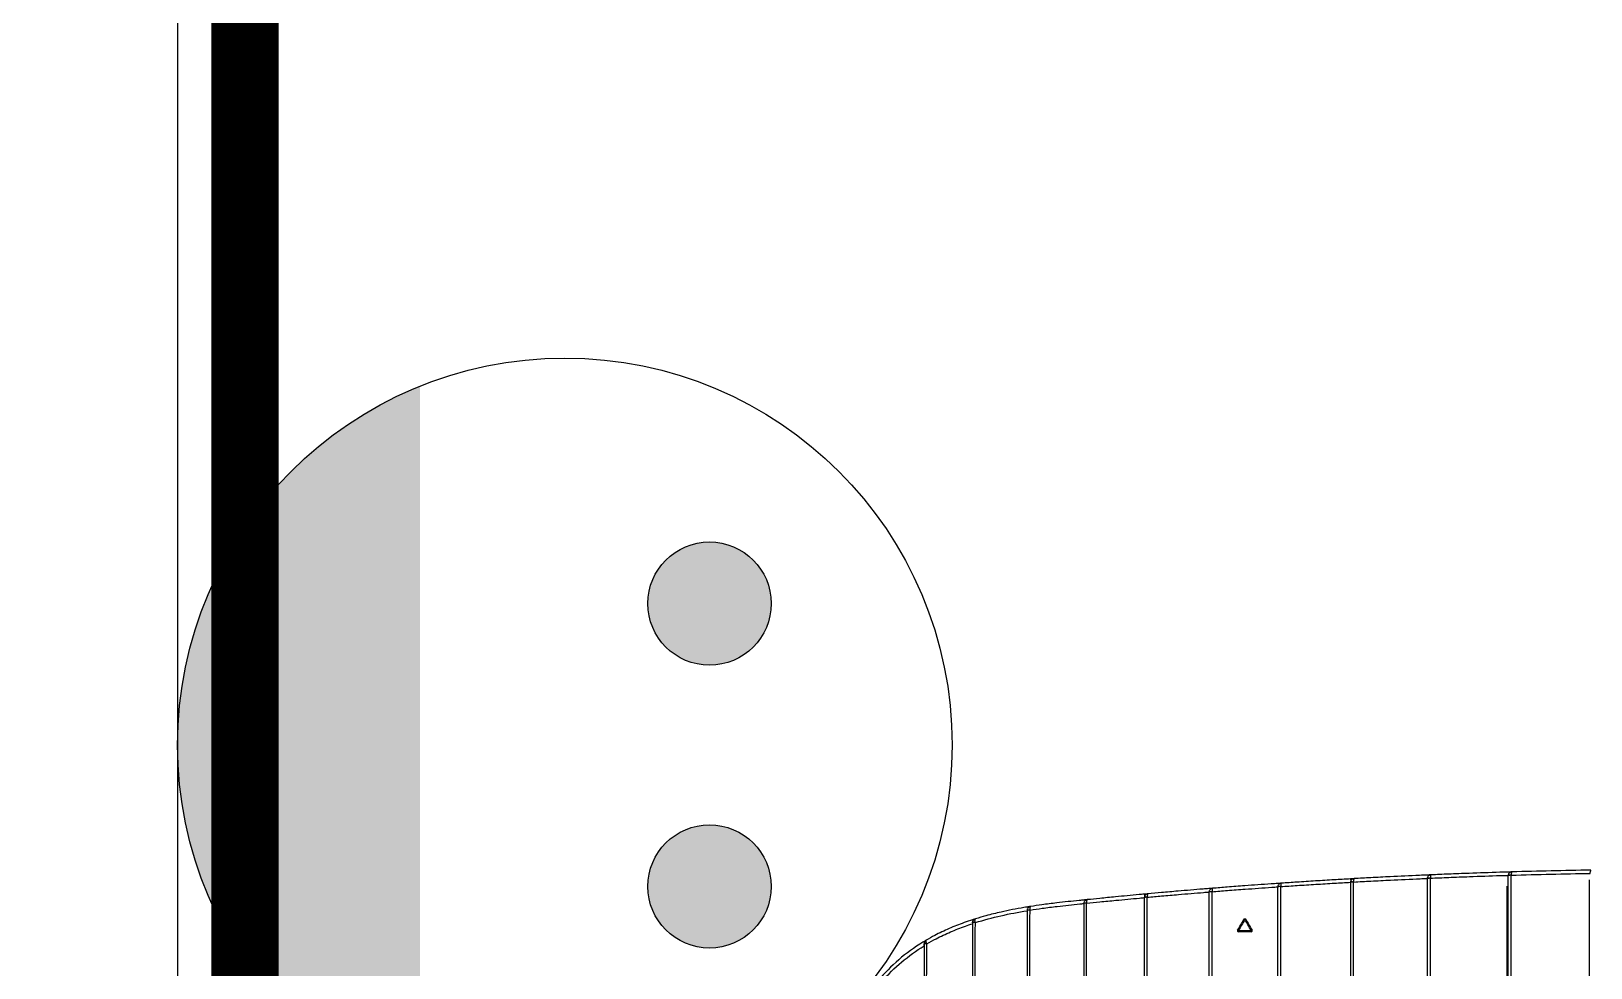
# Model space of a CAD drawing. Header units: millimetres. Extents: x 236955 to 308542, y 30900 to 88969.
# Drawn here: x 294221.1 to 294684.3, y 69460.9 to 69739.3 of the extents above; entities that cross this region are included whole.
import ezdxf

# ---------------------------------------------------------------- set-up
doc = ezdxf.new("R2010")
doc.units = ezdxf.units.MM
doc.header["$LTSCALE"] = 100
doc.linetypes.add('HID2', pattern=[1, 0.5, -0.5])
for name, color, linetype in [('06-LIGHT', 4, 'Continuous'), ('3.기호.계단선', 30, 'Continuous'), ('CO-BATH', 6, 'Continuous'), ('F-WALL1', 2, 'Continuous'), ('설비', 140, 'Continuous')]:
    doc.layers.add(name, color=color, linetype=linetype)

# ---------------------------------------------------------------- blocks, each defined once
blk = doc.blocks.new('flooor')
at = {"layer": 'F-WALL1'}
blk.add_lwpolyline([(268279.61, 72995.5), (267762.11, 72995.5), (267762.11, 73195.5), (268279.61, 73195.5), (268279.61, 73470.5), (268994.61, 73470.5), (268994.61, 73270.5), (268459.61, 73270.5), (268459.61, 70945.5), (268859.61, 70945.5), (268859.61, 70700.5), (268464.61, 70700.5), (268464.61, 67800.5), (265874.61, 67800.5), (265874.61, 67955.5), (268279.61, 67955.5)], close=True, dxfattribs=at)
blk = doc.blocks.new('vjswjdjeh')
blk.add_blockref('flooor', (62988.56, -6552.48))
blk = doc.blocks.new('*U49')
at = {"color": 8}
for p, q in [((5.89, 91.5), (5.89, 91.5)), ((7.26, 75.5), (7.26, 75.5)), ((18.64, 21), (18.64, 21))]:
    blk.add_line(p, q, dxfattribs=at)
at = {"color": 8, "extrusion": (0, 0, -1)}
blk.add_arc((-12.68, 100.38), 0.25, 300, 60, dxfattribs=at)
at = {"color": 8}
for centre, start, end in [((15.4, 101.95), 0, 120), ((15.4, 98.81), 240, 0)]:
    blk.add_arc(centre, 0.25, start, end, dxfattribs=at)
for centre, major_axis, ratio, start_param, end_param in [((1.81, 166.3), (0.127, 0.79), 0.18902, 1.609012, 3.142438), ((1.84, 166.3), (0, -0.8), 0.192414, 4.720156, 6.283185), ((2.54, 146.3), (0.111, 0.792), 0.18309, 1.608242, 3.142333), ((2.57, 146.3), (0, -0.8), 0.1863, 4.724017, 6.283185), ((3.49, 127.3), (0.096, 0.794), 0.175481, 1.613044, 3.142228), ((3.51, 127.3), (0, -0.8), 0.179084, 4.733363, 6.283185), ((4.61, 109.3), (0.081, 0.796), 0.16865, 1.619684, 3.142132), ((4.63, 109.3), (0, -0.8), 0.172581, 4.743891, 6.283185), ((12.68, 100.38), (0.125, -0.217), 0.126402, 3.141593, 4.620752), ((12.68, 100.38), (-0.125, -0.217), 0.14247, 4.775685, 6.283185), ((15.4, 101.95), (0.125, -0.217), 0.116328, 3.141593, 4.612423), ((15.4, 101.95), (-0.25, 0), 0.028883, 3.141593, 4.863098), ((15.4, 98.81), (-0.125, -0.217), 0.132333, 4.784137, 6.283185), ((15.4, 98.81), (0.25, 0), 0.003959, 0, 1.721518), ((5.87, 92.3), (0.067, 0.797), 0.161273, 1.629867, 3.14204), ((5.89, 92.3), (0, -0.8), 0.165536, 4.757669, 6.283185), ((7.25, 76.3), (0.052, 0.798), 0.150698, 1.642644, 3.141934), ((7.26, 76.3), (0, -0.8), 0.154906, 4.774382, 6.283185), ((8.7, 61.3), (0.033, 0.799), 0.136296, 1.657406, 3.14181), ((8.7, 61.3), (0, -0.8), 0.139682, 4.79332, 6.283185), ((10.39, 47.3), (0, 0.8), 0.145746, 1.678566, 3.141593), ((10.39, 47.3), (0, -0.8), 0.119511, 4.816375, 6.283185), ((13.43, 33.8), (0, -0.8), 0.265872, 4.896749, 6.283185), ((13.47, 33.8), (0, -0.8), 0.09375, 4.847187, 6.283185), ((18.64, 21.8), (0, 0.8), 0.414276, 1.924747, 3.141593), ((18.73, 21.8), (0, -0.8), 0.065781, 4.887072, 6.283185)]:
    blk.add_ellipse(centre, major_axis=major_axis, ratio=ratio, start_param=start_param, end_param=end_param, dxfattribs=at)
for points, degree, knots in [([(0.4, 186), (0.45, 182.72), (0.52, 179.43), (0.66, 172.92), (0.75, 169.7), (0.84, 166.47)], 3, [0, 0, 0, 0, 0.504534, 0.504534, 1, 1, 1, 1]), ([(1.2, 185.82), (1.11, 185.82), (1.03, 185.83), (0.87, 185.87), (0.8, 185.89), (0.7, 185.95), (0.66, 185.97), (0.63, 186)], 3, [0, 0, 0, 0, 0.3816, 0.3816, 0.752011, 0.752011, 1, 1, 1, 1]), ([(1.66, 166.3), (1.56, 169.59), (1.47, 172.87), (1.32, 179.38), (1.26, 182.6), (1.2, 185.82)], 3, [0, 0, 0, 0, 0.505483, 0.505483, 1, 1, 1, 1]), ([(110.14, 185.7), (92.03, 185.7), (73.95, 185.7), (46.89, 185.7), (37.88, 185.7), (20.18, 185.7), (11.47, 185.7), (2.83, 185.7)], 3, [0, 0, 0, 0, 0.503675, 0.503675, 0.755513, 0.755513, 1, 1, 1, 1]), ([(0.84, 166.47), (0.84, 166.47), (0.84, 166.47), (0.85, 166.45), (0.85, 166.44), (0.89, 166.41), (0.91, 166.4), (1, 166.36), (1.08, 166.35), (1.23, 166.32), (1.31, 166.31), (1.47, 166.3), (1.56, 166.3), (1.66, 166.3)], 3, [0, 0, 0, 0, 0.004657, 0.004657, 0.171177, 0.171177, 0.329676, 0.329676, 0.60266, 0.60266, 0.791779, 0.791779, 1, 1, 1, 1]), ([(0.84, 166.47), (0.84, 166.47), (0.84, 166.47), (0.85, 166.39), (0.86, 166.31), (0.9, 166.17), (0.92, 166.1), (1.02, 165.93), (1.1, 165.83), (1.26, 165.69), (1.33, 165.64), (1.5, 165.56), (1.59, 165.53), (1.68, 165.51)], 3, [0, 0, 0, 0, 0.004657, 0.004657, 0.171178, 0.171178, 0.329678, 0.329678, 0.602664, 0.602664, 0.791782, 0.791782, 1, 1, 1, 1]), ([(110.14, 166.3), (91.98, 166.29), (73.83, 166.29), (46.68, 166.29), (37.64, 166.29), (19.62, 166.29), (10.61, 166.29), (1.69, 166.29)], 3, [0, 0, 0, 0, 0.5, 0.5, 0.75, 0.75, 1, 1, 1, 1]), ([(0.88, 165.5), (0.88, 165.5), (0.88, 165.5), (0.9, 164.83), (0.92, 164.16), (1.02, 160.96), (1.1, 158.41), (1.26, 154.17), (1.32, 152.47), (1.45, 149.34), (1.51, 147.9), (1.57, 146.46)], 3, [0, 0, 0, 0, 0.000003, 0.000003, 0.105523, 0.105523, 0.506415, 0.506415, 0.773572, 0.773572, 1, 1, 1, 1]), ([(2.39, 146.29), (2.33, 147.8), (2.26, 149.32), (2.13, 152.53), (2.07, 154.24), (1.91, 158.5), (1.82, 161.06), (1.72, 164.24), (1.71, 164.87), (1.69, 165.5), (1.69, 165.5), (1.69, 165.5)], 3, [0, 0, 0, 0, 0.235766, 0.235766, 0.501866, 0.501866, 0.901174, 0.901174, 0.999997, 0.999997, 1, 1, 1, 1]), ([(1.84, 165.5), (7.54, 165.5), (13.28, 165.5), (24.76, 165.5), (30.51, 165.5), (47.77, 165.5), (59.31, 165.5), (70.86, 165.5)], 3, [0, 0, 0, 0, 0.25, 0.25, 0.5, 0.5, 1, 1, 1, 1]), ([(57.94, 165.3), (48.98, 165.3), (40.03, 165.3), (22.17, 165.3), (13.25, 165.3), (4.39, 165.3)], 3, [0, 0, 0, 0, 0.5, 0.5, 1, 1, 1, 1]), ([(1.57, 146.46), (1.57, 146.46), (1.57, 146.46), (1.57, 146.44), (1.58, 146.42), (1.62, 146.4), (1.64, 146.38), (1.73, 146.35), (1.81, 146.33), (1.97, 146.31), (2.04, 146.3), (2.2, 146.29), (2.3, 146.29), (2.39, 146.29)], 3, [0, 0, 0, 0, 0.004636, 0.004636, 0.174157, 0.174157, 0.335163, 0.335163, 0.60541, 0.60541, 0.79332, 0.79332, 1, 1, 1, 1]), ([(1.57, 146.46), (1.57, 146.46), (1.57, 146.45), (1.57, 146.37), (1.59, 146.3), (1.63, 146.15), (1.66, 146.08), (1.75, 145.91), (1.84, 145.81), (2, 145.67), (2.07, 145.63), (2.24, 145.55), (2.33, 145.52), (2.43, 145.51)], 3, [0, 0, 0, 0, 0.004636, 0.004636, 0.174161, 0.174161, 0.335167, 0.335167, 0.60541, 0.60541, 0.793318, 0.793318, 1, 1, 1, 1]), ([(1.62, 145.5), (1.62, 145.5), (1.62, 145.5), (1.64, 144.87), (1.67, 144.25), (1.81, 141.21), (1.92, 138.79), (2.12, 134.75), (2.2, 133.14), (2.36, 130.16), (2.44, 128.8), (2.51, 127.44)], 3, [0, 0, 0, 0, 0.000003, 0.000003, 0.104408, 0.104408, 0.506463, 0.506463, 0.77438, 0.77438, 1, 1, 1, 1]), ([(71.6, 146.29), (60.01, 146.29), (48.45, 146.29), (25.37, 146.29), (13.84, 146.29), (2.42, 146.29)], 3, [0, 0, 0, 0, 0.5, 0.5, 1, 1, 1, 1]), ([(3.34, 127.28), (3.26, 128.72), (3.18, 130.15), (3.02, 133.2), (2.94, 134.83), (2.74, 138.88), (2.62, 141.31), (2.49, 144.33), (2.46, 144.91), (2.44, 145.5), (2.44, 145.5), (2.44, 145.5)], 3, [0, 0, 0, 0, 0.235564, 0.235564, 0.502554, 0.502554, 0.903218, 0.903218, 0.999997, 0.999997, 1, 1, 1, 1]), ([(2.57, 145.5), (13.97, 145.5), (25.48, 145.5), (48.52, 145.5), (60.07, 145.5), (71.64, 145.5)], 3, [0, 0, 0, 0, 0.5, 0.5, 1, 1, 1, 1]), ([(2.51, 127.44), (2.51, 127.44), (2.51, 127.44), (2.51, 127.43), (2.52, 127.41), (2.56, 127.38), (2.59, 127.37), (2.68, 127.34), (2.76, 127.32), (2.92, 127.3), (2.99, 127.29), (3.16, 127.28), (3.25, 127.28), (3.34, 127.28)], 3, [0, 0, 0, 0, 0.004615, 0.004615, 0.177178, 0.177178, 0.340689, 0.340689, 0.607806, 0.607806, 0.79476, 0.79476, 1, 1, 1, 1]), ([(2.51, 127.44), (2.51, 127.44), (2.51, 127.44), (2.52, 127.36), (2.53, 127.28), (2.58, 127.13), (2.61, 127.06), (2.71, 126.89), (2.79, 126.79), (2.96, 126.66), (3.03, 126.62), (3.2, 126.54), (3.3, 126.52), (3.39, 126.51)], 3, [0, 0, 0, 0, 0.004615, 0.004615, 0.177182, 0.177182, 0.340693, 0.340693, 0.607806, 0.607806, 0.794758, 0.794758, 1, 1, 1, 1]), ([(2.52, 127.44), (2.53, 127.26), (2.54, 127.08), (2.56, 126.76), (2.56, 126.63), (2.57, 126.5), (2.57, 126.5), (2.57, 126.5)], 3, [0, 0, 0, 0, 0.584735, 0.584735, 0.999937, 0.999937, 1, 1, 1, 1]), ([(2.57, 126.5), (2.57, 126.5), (2.57, 126.5), (2.65, 125.15), (2.72, 123.81), (2.89, 120.93), (2.99, 119.4), (3.18, 116.33), (3.28, 114.8), (3.46, 111.99), (3.55, 110.71), (3.63, 109.43)], 3, [0, 0, 0, 0, 0.000004, 0.000004, 0.237138, 0.237138, 0.506455, 0.506455, 0.775615, 0.775615, 1, 1, 1, 1]), ([(72.59, 127.29), (61, 127.29), (49.43, 127.28), (26.34, 127.28), (14.81, 127.28), (3.37, 127.28)], 3, [0, 0, 0, 0, 0.5, 0.5, 1, 1, 1, 1]), ([(4.47, 109.28), (4.38, 110.63), (4.29, 111.98), (4.1, 114.87), (4, 116.41), (3.81, 119.5), (3.72, 121.04), (3.55, 123.89), (3.47, 125.2), (3.4, 126.51)], 3, [0, 0, 0, 0, 0.234873, 0.234873, 0.503118, 0.503118, 0.771519, 0.771519, 1, 1, 1, 1]), ([(3.51, 126.5), (14.94, 126.5), (26.45, 126.5), (49.51, 126.5), (61.07, 126.5), (72.64, 126.5)], 3, [0, 0, 0, 0, 0.5, 0.5, 1, 1, 1, 1]), ([(3.63, 109.43), (3.63, 109.43), (3.63, 109.43), (3.63, 109.41), (3.65, 109.4), (3.69, 109.37), (3.71, 109.35), (3.81, 109.32), (3.89, 109.3), (4.05, 109.29), (4.12, 109.28), (4.28, 109.27), (4.38, 109.27), (4.47, 109.28)], 3, [0, 0, 0, 0, 0.004597, 0.004597, 0.179593, 0.179593, 0.345083, 0.345083, 0.60954, 0.60954, 0.795855, 0.795855, 1, 1, 1, 1]), ([(3.63, 109.43), (3.63, 109.43), (3.63, 109.43), (3.64, 109.34), (3.66, 109.26), (3.7, 109.11), (3.74, 109.04), (3.84, 108.87), (3.93, 108.78), (4.09, 108.65), (4.17, 108.61), (4.34, 108.54), (4.43, 108.52), (4.53, 108.51)], 3, [0, 0, 0, 0, 0.004597, 0.004597, 0.179597, 0.179597, 0.345088, 0.345088, 0.609538, 0.609538, 0.795853, 0.795853, 1, 1, 1, 1]), ([(3.7, 108.5), (3.7, 108.5), (3.7, 108.5), (3.74, 107.97), (3.78, 107.43), (3.96, 104.72), (4.12, 102.54), (4.39, 98.91), (4.5, 97.46), (4.71, 94.81), (4.8, 93.61), (4.9, 92.42)], 3, [0, 0, 0, 0, 0.000004, 0.000004, 0.099857, 0.099857, 0.50649, 0.50649, 0.77742, 0.77742, 1, 1, 1, 1]), ([(73.77, 109.28), (62.17, 109.28), (50.59, 109.28), (27.49, 109.27), (15.95, 109.27), (4.49, 109.27)], 3, [0, 0, 0, 0, 0.5, 0.5, 1, 1, 1, 1]), ([(5.74, 92.26), (5.64, 93.53), (5.54, 94.8), (5.33, 97.53), (5.22, 98.99), (4.95, 102.65), (4.79, 104.85), (4.61, 107.52), (4.57, 108.01), (4.54, 108.5), (4.54, 108.5), (4.54, 108.5)], 3, [0, 0, 0, 0, 0.233824, 0.233824, 0.504066, 0.504066, 0.909668, 0.909668, 0.999996, 0.999996, 1, 1, 1, 1]), ([(4.63, 108.5), (16.08, 108.5), (27.6, 108.5), (50.68, 108.5), (62.24, 108.5), (73.83, 108.5)], 3, [0, 0, 0, 0, 0.5, 0.5, 1, 1, 1, 1]), ([(12.56, 100.6), (13, 100.85), (13.44, 101.11), (14.35, 101.63), (14.81, 101.9), (15.27, 102.16)], 3, [0, 0, 0, 0, 0.489286, 0.489286, 1, 1, 1, 1]), ([(15.36, 101.96), (14.9, 101.69), (14.43, 101.42), (13.53, 100.9), (13.09, 100.64), (12.64, 100.39)], 3, [0, 0, 0, 0, 0.510714, 0.510714, 1, 1, 1, 1]), ([(12.64, 100.39), (13.1, 100.12), (13.57, 99.85), (14.47, 99.33), (14.91, 99.07), (15.36, 98.82)], 3, [0, 0, 0, 0, 0.510078, 0.510078, 1, 1, 1, 1]), ([(15.36, 98.82), (15.36, 99.34), (15.36, 99.86), (15.36, 100.91), (15.36, 101.43), (15.36, 101.96)], 3, [0, 0, 0, 0, 0.50116, 0.50116, 1, 1, 1, 1]), ([(15.65, 101.95), (15.65, 101.43), (15.65, 100.91), (15.65, 99.86), (15.65, 99.34), (15.65, 98.81)], 3, [0, 0, 0, 0, 0.498839, 0.498839, 1, 1, 1, 1]), ([(15.27, 98.6), (14.83, 98.85), (14.38, 99.11), (13.48, 99.63), (13.02, 99.9), (12.56, 100.16)], 3, [0, 0, 0, 0, 0.489926, 0.489926, 1, 1, 1, 1]), ([(4.9, 92.42), (4.9, 92.42), (4.9, 92.42), (4.9, 92.4), (4.91, 92.38), (4.95, 92.35), (4.98, 92.34), (5.08, 92.3), (5.16, 92.29), (5.31, 92.27), (5.39, 92.26), (5.55, 92.26), (5.65, 92.26), (5.74, 92.26)], 3, [0, 0, 0, 0, 0.004579, 0.004579, 0.181838, 0.181838, 0.349144, 0.349144, 0.6109, 0.6109, 0.796796, 0.796796, 1, 1, 1, 1]), ([(4.9, 92.42), (4.9, 92.42), (4.9, 92.42), (4.9, 92.33), (4.92, 92.25), (4.97, 92.1), (5.01, 92.03), (5.11, 91.86), (5.2, 91.77), (5.37, 91.64), (5.45, 91.6), (5.62, 91.53), (5.71, 91.51), (5.81, 91.5)], 3, [0, 0, 0, 0, 0.004579, 0.004579, 0.181841, 0.181841, 0.349149, 0.349149, 0.610898, 0.610898, 0.796793, 0.796793, 1, 1, 1, 1]), ([(4.97, 91.5), (4.97, 91.5), (4.97, 91.5), (5.01, 91.01), (5.05, 90.53), (5.26, 87.99), (5.43, 85.92), (5.72, 82.49), (5.84, 81.11), (6.06, 78.63), (6.16, 77.52), (6.26, 76.41)], 3, [0, 0, 0, 0, 0.000004, 0.000004, 0.096735, 0.096735, 0.506429, 0.506429, 0.779373, 0.779373, 1, 1, 1, 1]), ([(75.09, 92.26), (69.32, 92.26), (63.54, 92.26), (51.83, 92.26), (45.9, 92.26), (33.39, 92.26), (26.81, 92.26), (15.41, 92.26), (10.58, 92.26), (5.76, 92.26)], 3, [0, 0, 0, 0, 0.249054, 0.249054, 0.505367, 0.505367, 0.790188, 0.790188, 1, 1, 1, 1]), ([(7.12, 76.25), (7.02, 77.43), (6.91, 78.61), (6.68, 81.18), (6.56, 82.57), (6.26, 86.03), (6.09, 88.11), (5.89, 90.62), (5.85, 91.06), (5.82, 91.5), (5.82, 91.5), (5.82, 91.5)], 3, [0, 0, 0, 0, 0.232545, 0.232545, 0.504897, 0.504897, 0.913704, 0.913704, 0.999996, 0.999996, 1, 1, 1, 1]), ([(5.89, 91.5), (10.7, 91.5), (15.53, 91.5), (26.92, 91.5), (33.49, 91.5), (45.99, 91.5), (51.92, 91.5), (63.62, 91.5), (69.39, 91.5), (75.16, 91.5)], 3, [0, 0, 0, 0, 0.20974, 0.20974, 0.494552, 0.494552, 0.750903, 0.750903, 1, 1, 1, 1]), ([(6.26, 76.41), (6.26, 76.41), (6.26, 76.41), (6.27, 76.4), (6.27, 76.4), (6.27, 76.38), (6.28, 76.37), (6.32, 76.34), (6.36, 76.32), (6.45, 76.29), (6.53, 76.27), (6.69, 76.25), (6.77, 76.25), (6.94, 76.24), (7.03, 76.25), (7.12, 76.25)], 3, [0, 0, 0, 0, 0.004554, 0.004554, 0.044272, 0.044272, 0.184889, 0.184889, 0.355045, 0.355045, 0.613023, 0.613023, 0.798214, 0.798214, 1, 1, 1, 1]), ([(6.26, 76.41), (6.26, 76.41), (6.27, 76.41), (6.27, 76.38), (6.27, 76.37), (6.28, 76.28), (6.3, 76.22), (6.35, 76.08), (6.39, 76.01), (6.5, 75.84), (6.58, 75.75), (6.75, 75.63), (6.83, 75.59), (7, 75.53), (7.1, 75.51), (7.2, 75.5)], 3, [0, 0, 0, 0, 0.004555, 0.004555, 0.044275, 0.044275, 0.184893, 0.184893, 0.355049, 0.355049, 0.61302, 0.61302, 0.79821, 0.79821, 1, 1, 1, 1]), ([(6.35, 75.5), (6.35, 75.5), (6.35, 75.5), (6.39, 75.06), (6.43, 74.63), (6.65, 72.25), (6.83, 70.31), (7.15, 67.07), (7.27, 65.77), (7.5, 63.45), (7.61, 62.43), (7.71, 61.4)], 3, [0, 0, 0, 0, 0.000004, 0.000004, 0.093122, 0.093122, 0.506225, 0.506225, 0.781415, 0.781415, 1, 1, 1, 1]), ([(8.58, 61.24), (8.47, 62.33), (8.36, 63.43), (8.12, 65.84), (8, 67.14), (7.68, 70.41), (7.5, 72.38), (7.28, 74.72), (7.24, 75.11), (7.21, 75.5), (7.21, 75.5), (7.21, 75.5)], 3, [0, 0, 0, 0, 0.231179, 0.231179, 0.505815, 0.505815, 0.918087, 0.918087, 0.999996, 0.999996, 1, 1, 1, 1]), ([(7.26, 75.5), (23.13, 75.5), (41.41, 75.5), (58.56, 75.5), (76.61, 75.5)], 2, [0, 0, 0, 0.492905, 0.492905, 1, 1, 1]), ([(7.71, 61.4), (7.71, 61.4), (7.71, 61.4), (7.71, 61.39), (7.71, 61.38), (7.72, 61.36), (7.73, 61.35), (7.78, 61.32), (7.81, 61.3), (7.91, 61.27), (7.99, 61.25), (8.15, 61.23), (8.23, 61.23), (8.4, 61.23), (8.49, 61.23), (8.58, 61.24)], 3, [0, 0, 0, 0, 0.004516, 0.004516, 0.060274, 0.060274, 0.189768, 0.189768, 0.363921, 0.363921, 0.61661, 0.61661, 0.800474, 0.800474, 1, 1, 1, 1]), ([(7.71, 61.4), (7.71, 61.4), (7.71, 61.4), (7.71, 61.37), (7.72, 61.34), (7.73, 61.25), (7.75, 61.19), (7.8, 61.06), (7.84, 60.99), (7.96, 60.82), (8.05, 60.74), (8.22, 60.62), (8.3, 60.58), (8.47, 60.52), (8.57, 60.5), (8.66, 60.5)], 3, [0, 0, 0, 0, 0.004516, 0.004516, 0.060277, 0.060277, 0.189772, 0.189772, 0.363924, 0.363924, 0.616606, 0.616606, 0.800469, 0.800469, 1, 1, 1, 1]), ([(7.72, 61.35), (7.75, 61.07), (7.78, 60.78), (7.84, 60.14), (7.88, 59.77), (8.1, 57.56), (8.3, 55.7), (8.66, 52.62), (8.82, 51.38), (9.12, 49.21), (9.25, 48.28), (9.4, 47.35)], 3, [0, 0, 0, 0, 0.060502, 0.060502, 0.138457, 0.138457, 0.534383, 0.534383, 0.798681, 0.798681, 1, 1, 1, 1]), ([(10.3, 47.22), (10.14, 48.22), (9.99, 49.22), (9.69, 51.46), (9.53, 52.7), (9.16, 55.81), (8.96, 57.68), (8.74, 59.87), (8.71, 60.18), (8.68, 60.5), (8.68, 60.5), (8.68, 60.5)], 3, [0, 0, 0, 0, 0.227114, 0.227114, 0.507581, 0.507581, 0.928515, 0.928515, 0.999968, 0.999968, 1, 1, 1, 1]), ([(9.4, 47.35), (9.4, 47.35), (9.4, 47.34), (9.4, 47.34), (9.4, 47.33), (9.41, 47.31), (9.42, 47.3), (9.46, 47.27), (9.5, 47.25), (9.6, 47.22), (9.68, 47.21), (9.84, 47.19), (9.91, 47.19), (10.08, 47.2), (10.18, 47.2), (10.27, 47.21)], 3, [0, 0, 0, 0, 0.004561, 0.004561, 0.045321, 0.045321, 0.183106, 0.183106, 0.351747, 0.351747, 0.609125, 0.609125, 0.796595, 0.796595, 1, 1, 1, 1]), ([(9.4, 47.35), (9.4, 47.34), (9.4, 47.34), (9.4, 47.32), (9.41, 47.3), (9.43, 47.22), (9.45, 47.16), (9.5, 47.03), (9.54, 46.96), (9.66, 46.8), (9.76, 46.71), (9.93, 46.6), (10.02, 46.57), (10.19, 46.51), (10.29, 46.5), (10.39, 46.5)], 3, [0, 0, 0, 0, 0.00456, 0.00456, 0.045326, 0.045326, 0.183125, 0.183125, 0.351772, 0.351772, 0.609152, 0.609152, 0.796616, 0.796616, 1, 1, 1, 1]), ([(9.54, 46.5), (9.54, 46.5), (9.54, 46.5), (9.58, 46.24), (9.63, 45.98), (9.99, 43.82), (10.36, 41.93), (11.06, 38.81), (11.37, 37.56), (11.95, 35.45), (12.21, 34.57), (12.48, 33.7)], 3, [0, 0, 0, 0, 0.000005, 0.000005, 0.060466, 0.060466, 0.498822, 0.498822, 0.791344, 0.791344, 1, 1, 1, 1]), ([(13.22, 33.65), (13.13, 33.63), (13.03, 33.62), (12.87, 33.6), (12.8, 33.6), (12.65, 33.6), (12.58, 33.62), (12.51, 33.66), (12.49, 33.68), (12.48, 33.7), (12.48, 33.7), (12.48, 33.7)], 3, [0, 0, 0, 0, 0.244338, 0.244338, 0.46683, 0.46683, 0.78498, 0.78498, 0.994908, 0.994908, 1, 1, 1, 1]), ([(13.43, 33), (13.33, 33), (13.22, 33.02), (13.04, 33.08), (12.95, 33.12), (12.76, 33.25), (12.67, 33.35), (12.55, 33.53), (12.51, 33.61), (12.48, 33.7), (12.48, 33.7), (12.48, 33.7)], 3, [0, 0, 0, 0, 0.244299, 0.244299, 0.466785, 0.466785, 0.784954, 0.784954, 0.994912, 0.994912, 1, 1, 1, 1]), ([(12.48, 33.7), (12.53, 33.57), (12.57, 33.44), (12.64, 33.21), (12.67, 33.1), (12.71, 33), (12.71, 33), (12.71, 33)], 3, [0, 0, 0, 0, 0.553326, 0.553326, 0.999919, 0.999919, 1, 1, 1, 1]), ([(12.71, 33), (12.71, 33), (12.71, 33), (12.93, 32.29), (13.16, 31.59), (13.85, 29.65), (14.34, 28.42), (15.39, 26), (15.97, 24.81), (16.97, 22.92), (17.36, 22.2), (17.78, 21.49)], 3, [0, 0, 0, 0, 0.000005, 0.000005, 0.176011, 0.176011, 0.489497, 0.489497, 0.803985, 0.803985, 1, 1, 1, 1]), ([(18.67, 21.66), (18.23, 22.42), (17.8, 23.2), (16.79, 25.15), (16.22, 26.34), (15.18, 28.75), (14.7, 29.98), (14.05, 31.81), (13.86, 32.4), (13.67, 33)], 3, [0, 0, 0, 0, 0.213946, 0.213946, 0.53186, 0.53186, 0.848701, 0.848701, 1, 1, 1, 1]), ([(17.78, 21.49), (17.78, 21.49), (17.78, 21.49), (17.79, 21.47), (17.82, 21.45), (17.91, 21.43), (17.98, 21.43), (18.15, 21.46), (18.24, 21.49), (18.33, 21.52)], 3, [0, 0, 0, 0, 0.00621, 0.00621, 0.286125, 0.286125, 0.666926, 0.666926, 1, 1, 1, 1]), ([(17.78, 21.49), (17.78, 21.49), (17.78, 21.49), (17.83, 21.41), (17.89, 21.33), (18.06, 21.18), (18.18, 21.11), (18.41, 21.02), (18.53, 21), (18.64, 21)], 3, [0, 0, 0, 0, 0.006203, 0.006203, 0.286153, 0.286153, 0.666961, 0.666961, 1, 1, 1, 1]), ([(18.64, 21), (18.64, 21), (18.65, 21), (18.67, 21), (18.7, 21), (18.73, 21)], 3, [0, 0, 0, 0, 0.078683, 0.078683, 1, 1, 1, 1]), ([(19.17, 21), (19, 21), (18.83, 21), (18.66, 21), (18.65, 21), (18.64, 21)], 3, [0, 0, 0, 0, 0.941032, 0.941032, 1, 1, 1, 1]), ([(82.89, 21.57), (74.02, 21.58), (65.16, 21.59), (46.46, 21.62), (36.63, 21.63), (24.09, 21.65), (21.38, 21.66), (18.67, 21.66)], 3, [0, 0, 0, 0, 0.413984, 0.413984, 0.873443, 0.873443, 1, 1, 1, 1]), ([(18.73, 21), (21.43, 21), (24.14, 21), (36.67, 21), (46.5, 21), (65.21, 21), (74.09, 21), (82.97, 21)], 3, [0, 0, 0, 0, 0.12646, 0.12646, 0.585568, 0.585568, 1, 1, 1, 1]), ([(19.17, 21), (29.56, 21), (39.96, 21), (61.12, 21), (71.89, 21), (82.76, 21), (82.87, 21), (82.97, 21)], 3, [0, 0, 0, 0, 0.488967, 0.488967, 0.995055, 0.995055, 1, 1, 1, 1])]:
    blk.add_open_spline(points, degree=degree, knots=knots, dxfattribs=at)
for points in [[(0.63, 186), (0.48, 185.99), (0.4, 185.99), (0.4, 185.99)], [(0.85, 166.47), (0.86, 166.15), (0.87, 165.82), (0.88, 165.5)], [(1.69, 166.29), (1.68, 166.29), (1.67, 166.29), (1.66, 166.3)], [(1.68, 165.51), (1.74, 165.5), (1.79, 165.5), (1.84, 165.5)], [(1.58, 146.46), (1.59, 146.14), (1.6, 145.82), (1.62, 145.5)], [(2.42, 146.29), (2.41, 146.29), (2.4, 146.29), (2.39, 146.29)], [(2.43, 145.51), (2.48, 145.5), (2.52, 145.5), (2.57, 145.5)], [(3.13, 145.5), (3.13, 145.5), (3.13, 145.5), (3.13, 145.5)], [(2.57, 126.5), (2.57, 126.53), (2.76, 126.58), (3.06, 126.61)], [(3.37, 127.28), (3.36, 127.28), (3.35, 127.28), (3.34, 127.28)], [(3.39, 126.51), (3.43, 126.5), (3.47, 126.5), (3.51, 126.5)], [(3.64, 109.43), (3.66, 109.12), (3.68, 108.81), (3.7, 108.5)], [(4.49, 109.27), (4.49, 109.27), (4.48, 109.28), (4.47, 109.28)], [(4.53, 108.51), (4.56, 108.5), (4.6, 108.5), (4.63, 108.5)], [(4.9, 92.42), (4.93, 92.11), (4.95, 91.81), (4.97, 91.5)], [(5.76, 92.26), (5.75, 92.26), (5.75, 92.26), (5.74, 92.26)], [(5.81, 91.5), (5.83, 91.5), (5.86, 91.5), (5.89, 91.5)], [(6.28, 76.32), (6.3, 76.05), (6.33, 75.77), (6.35, 75.5)], [(6.35, 75.5), (6.35, 75.54), (6.73, 75.61), (7.2, 75.66)], [(7.14, 76.25), (7.13, 76.25), (7.13, 76.25), (7.12, 76.25)], [(76.54, 76.23), (53.32, 76.23), (30.15, 76.24), (7.14, 76.25)], [(7.2, 75.5), (7.22, 75.5), (7.24, 75.5), (7.26, 75.5)], [(7.26, 75.5), (30.26, 75.5), (53.41, 75.5), (76.61, 75.5)], [(8.59, 61.24), (8.59, 61.24), (8.59, 61.24), (8.58, 61.24)], [(78.06, 61.2), (54.84, 61.2), (31.66, 61.22), (8.59, 61.24)], [(8.66, 60.5), (8.68, 60.5), (8.69, 60.5), (8.7, 60.5)], [(8.7, 60.5), (31.76, 60.5), (54.93, 60.5), (78.14, 60.5)], [(9.41, 47.35), (9.45, 47.06), (9.49, 46.78), (9.54, 46.5)], [(10.3, 47.22), (10.29, 47.22), (10.28, 47.21), (10.27, 47.21)], [(79.64, 47.16), (56.48, 47.17), (33.35, 47.19), (10.3, 47.22)], [(10.39, 46.5), (33.44, 46.5), (56.56, 46.5), (79.72, 46.5)], [(10.39, 46.5), (10.39, 46.5), (10.39, 46.5), (10.39, 46.5)], [(13.39, 33.69), (12.09, 37.86), (11.15, 42.17), (10.44, 46.5)], [(12.71, 33), (12.7, 33.01), (12.8, 33.05), (12.97, 33.11)], [(13.39, 33.69), (13.34, 33.68), (13.28, 33.67), (13.22, 33.65)], [(81.3, 33.62), (58.63, 33.63), (35.99, 33.66), (13.39, 33.69)], [(13.43, 33), (13.44, 33), (13.46, 33), (13.47, 33)], [(13.47, 33), (36.07, 33), (58.71, 33), (81.38, 33)], [(17.79, 21.49), (20.27, 17.25), (23.41, 13.38), (27.13, 10.24)], [(18.67, 21.66), (18.56, 21.61), (18.44, 21.56), (18.33, 21.52)], [(27.93, 10.61), (24.48, 13.56), (21.57, 17.12), (19.17, 21)]]:
    blk.add_open_spline(points, degree=3, dxfattribs=at)
blk = doc.blocks.new('egoo')
at = {"layer": '설비'}
h = blk.add_hatch(color=140, dxfattribs=at)
edge = h.paths.add_edge_path()
edge.add_arc((1015645.32, 443433.75), 22.29, 0, 360)
h = blk.add_hatch(color=140, dxfattribs=at)
edge = h.paths.add_edge_path()
edge.add_arc((1015747.66, 443433.75), 22.29, 0, 360)
h = blk.add_hatch(color=140, dxfattribs=at)
edge = h.paths.add_edge_path()
edge.add_line((1015826.33, 443329.11), (1015566.64, 443329.11))
edge.add_ellipse((1015696.49, 443381.46), major_axis=(98.99, 98.99), ratio=1, start_angle=156.9578, end_angle=293.0422)
at = {"layer": '설비', "color": 140}
for centre, radius in [((1015696.49, 443381.46), 140), ((1015645.32, 443433.75), 22.29), ((1015747.66, 443433.75), 22.29)]:
    blk.add_circle(centre, radius, dxfattribs=at)

msp = doc.modelspace()

# ---------------------------------------------------------------- linework, layer by layer
at = {"layer": '3.기호.계단선', "linetype": 'HID2', "const_width": 20}
msp.add_lwpolyline([(294284.61, 67858.5), (294284.61, 70700.5)], dxfattribs=at)

# ---------------------------------------------------------------- block references
at = {"layer": '06-LIGHT', "xscale": 1.2, "yscale": 1.2, "zscale": 1.2, "rotation": 270}
msp.add_blockref('*U49', (294461.07, 69490.43), dxfattribs=at)
at = {"layer": 'CO-BATH'}
msp.add_blockref('vjswjdjeh', (-37188.56, 6552.48), dxfattribs=at)
at = {"layer": '설비', "color": 140, "xscale": 0.8214285869294655, "yscale": 0.8214285869294655, "zscale": 0.8214285869294655, "rotation": 270}
msp.add_blockref('egoo', (-69826.59, 903849.27), dxfattribs=at)

doc.saveas('drawing.dxf')
